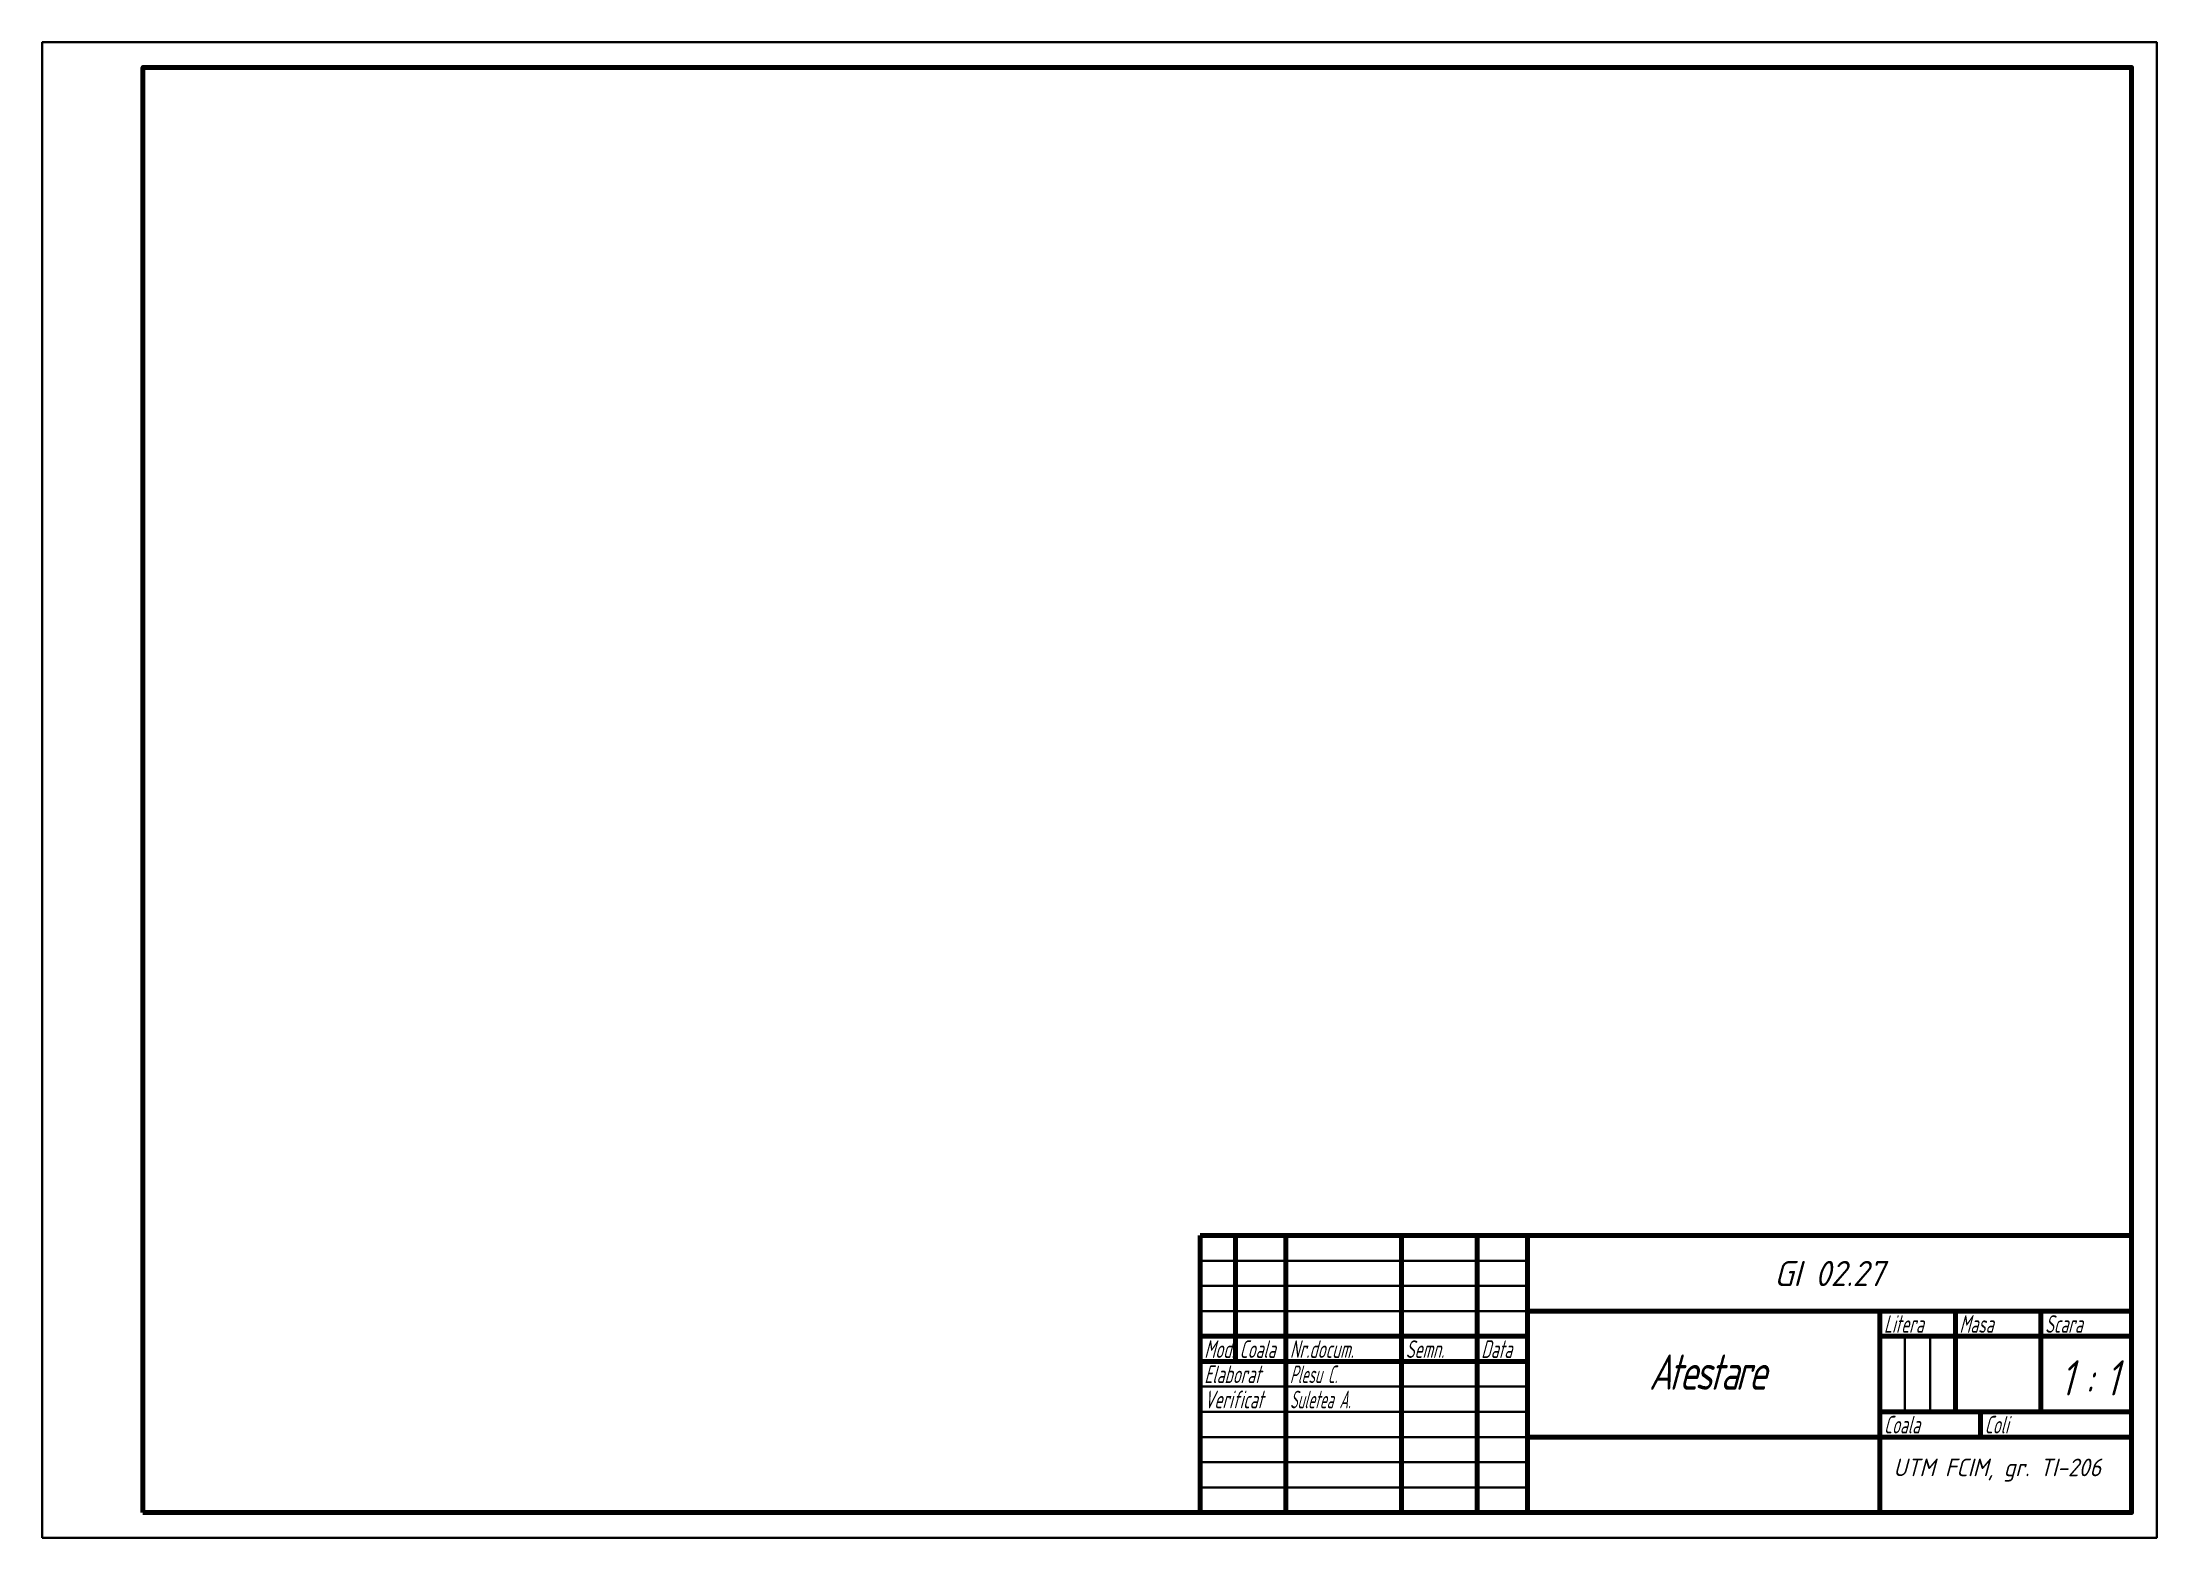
# Model space of a CAD drawing. Header units: millimetres. Extents: x 0 to 420, y 0 to 297.
import ezdxf
from ezdxf.enums import TextEntityAlignment as Align

# ---------------------------------------------------------------- set-up
doc = ezdxf.new("R2010")
doc.units = ezdxf.units.MM
for name, color, linetype, lineweight in [('Contur', 12, 'Continuous', 70), ('Subtire', 53, 'Continuous', 35), ('text3.5', 21, 'Continuous', 35), ('text5', 221, 'Continuous', 50), ('text7', 130, 'Continuous', 70)]:
    doc.layers.add(name, color=color, linetype=linetype, lineweight=lineweight)
doc.styles.get("Standard").update_dxf_attribs({"font": 'isocp.shx', "oblique": 15})

msp = doc.modelspace()

# ---------------------------------------------------------------- linework, layer by layer
at = {"layer": 'Contur'}
for p, q in [((230, 5), (230, 60)), ((230, 5), (230, 60)), ((230, 60), (415, 60)), ((230, 5), (230, 60)), ((237, 35), (237, 60)), ((247, 5), (247, 60)), ((247, 5), (247, 60)), ((270, 5), (270, 60)), ((270, 5), (270, 60)), ((285, 5), (285, 60)), ((295, 5), (295, 60)), ((295, 45), (415, 45)), ((365, 45), (365, 5)), ((380, 45), (380, 25)), ((397, 25), (397, 45)), ((415, 45), (415, 45)), ((415, 45), (415, 45)), ((230, 40), (295, 40)), ((415, 40), (365, 40)), ((230, 35), (295, 35)), ((365, 25), (415, 25)), ((385, 25), (385, 20)), ((295, 20), (415, 20)), ((415, 20), (304.9, 20))]:
    msp.add_line(p, q, dxfattribs=at)
msp.add_lwpolyline([(20, 5), (415, 5), (415, 292), (20, 292)], close=True, dxfattribs=at)
at = {"layer": 'Subtire'}
for p, q in [((230, 55), (295, 55)), ((230, 50), (295, 50)), ((230, 45), (295, 45)), ((370, 40), (370, 25)), ((375, 40), (375, 25)), ((230, 30), (295, 30)), ((230, 25), (295, 25)), ((230, 20), (295, 20)), ((230, 15), (295, 15)), ((230, 10), (295, 10))]:
    msp.add_line(p, q, dxfattribs=at)
msp.add_lwpolyline([(0, 0), (420, 0), (420, 297), (0, 297)], close=True, dxfattribs=at)
at = {"layer": 'text5'}
msp.add_line((320, 0), (320, 0), dxfattribs=at)

# ---------------------------------------------------------------- texts
at = {"layer": 'text3.5', "char_height": 3.5, "attachment_point": 1}
for s, width, insert in [('{\\Fisocp|c238;\\W0.7;Litera}', 4.3941, (365.81, 44.2)), ('{\\Fisocp|c238;\\W0.7;Masa}', 4.3941, (380.81, 44.2)), ('{\\Fisocp|c238;\\W0.7;Scara}', 4.3941, (397.81, 44.2)), ('{\\Fisocp|c238;\\W0.7;Mod.}', 4.3941, (230.81, 39.2)), ('{\\Fisocp|c238;\\W0.7;Coala}', 4.3941, (237.81, 39.2)), ('{\\Fisocp|c238;\\W0.7;Nr.docum.}', 4.3941, (247.81, 39.2)), ('{\\Fisocp|c238;\\W0.7;Semn.}', 4.3941, (270.81, 39.2)), ('{\\Fisocp|c238;\\W0.7;Data}', 4.3941, (285.81, 39.2)), ('{\\Fisocp|c238;\\W0.7;Elaborat}', 4.3941, (230.81, 34.2)), ('{\\W0.6;Plesu C.}', 22.189, (247.81, 34.2)), ('{\\Fisocp|c238;\\W0.7;Verificat}', 4.3941, (230.81, 29.2)), ('{\\W0.6;Suletea A.}', 22.189, (247.81, 29.2)), ('{\\Fisocp|c238;\\W0.7;Coala}', 4.3941, (365.81, 24.2)), ('{\\Fisocp|c238;\\W0.7;Coli}', 4.3941, (385.81, 24.2))]:
    msp.add_mtext_dynamic_manual_height_columns(s, width=width, gutter_width=12.5, heights=[0], dxfattribs=dict(at, insert=insert))
at = {"layer": 'text5', "oblique": 15}
msp.add_text('GI 02.27', height=5, dxfattribs=at).set_placement((354.92, 52.48), align=Align.MIDDLE)
at = {"layer": 'text5', "insert": (367.68, 15.71), "char_height": 3.5, "attachment_point": 1}
msp.add_mtext_dynamic_manual_height_columns('UTM FCIM, gr. TI-206', width=54.2101, gutter_width=17.5, heights=[14.87], dxfattribs=at)
at = {"layer": 'text7', "char_height": 7, "attachment_point": 1}
for s, width, heights, insert in [('{\\W0.8;\\T0.85;Atestare}', 46.5497, [13.8], (319.14, 36.39)), ('{\\W0.8;\\T0.85;1 : 1}', 16.2769, [7.63], (400.87, 35.24))]:
    msp.add_mtext_dynamic_manual_height_columns(s, width=width, gutter_width=17.5, heights=heights, dxfattribs=dict(at, insert=insert))

doc.saveas('drawing.dxf')
